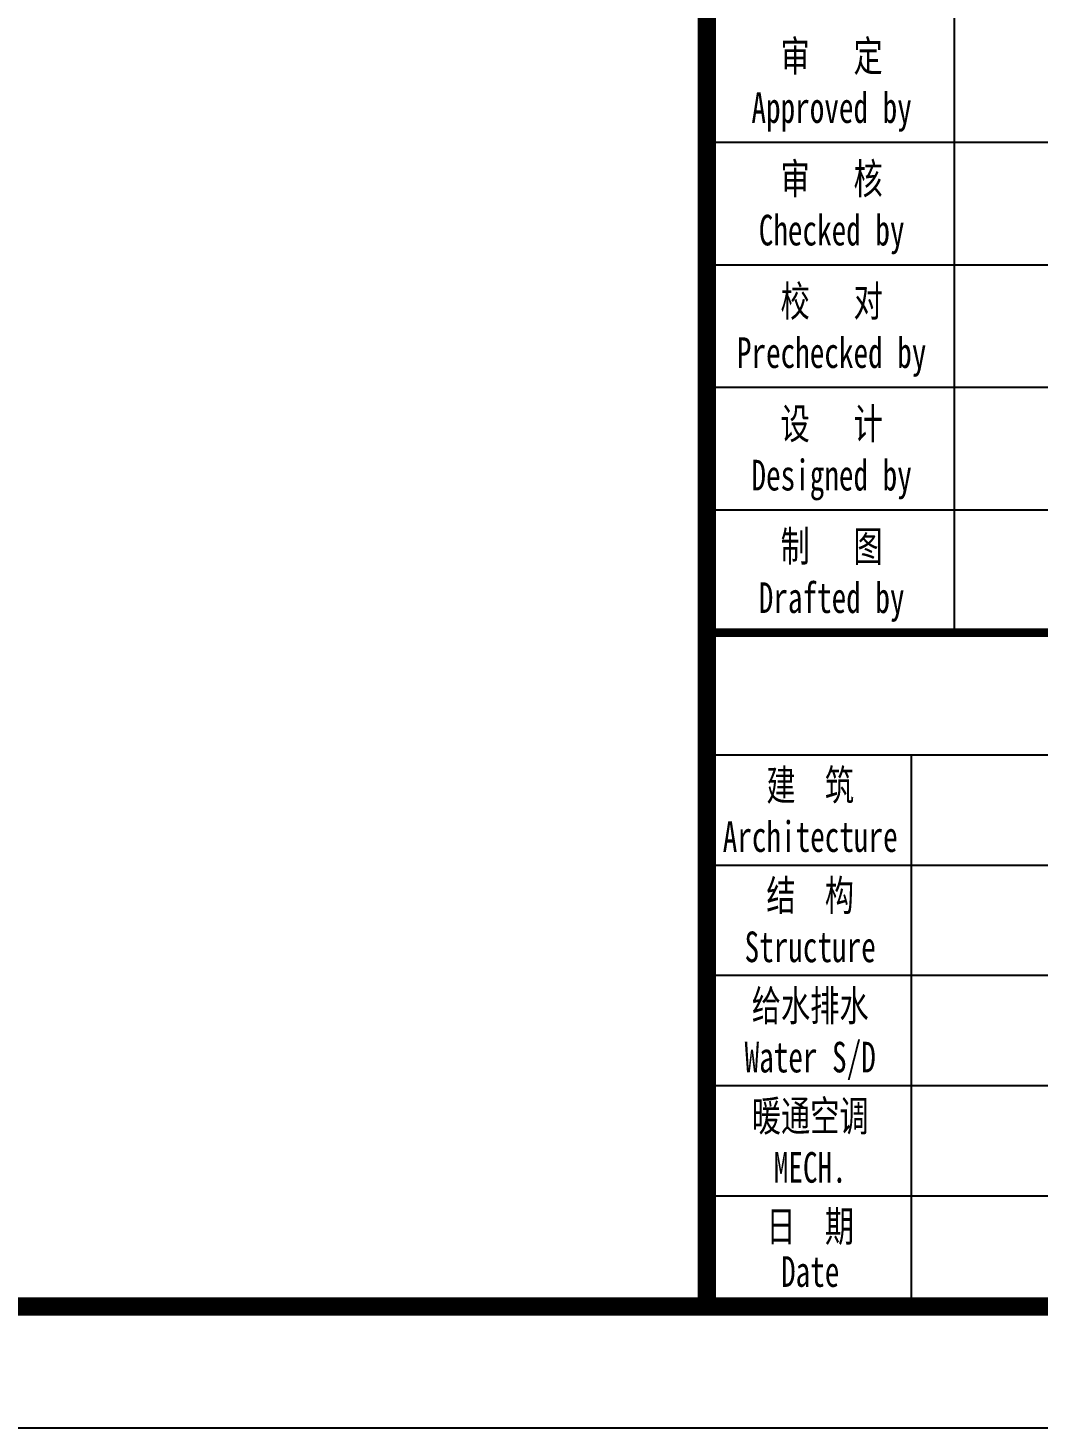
# Model space of a CAD drawing. Extents: x 180850 to 1399066, y 48356 to 327880.
# Drawn here: x 896719 to 908475, y 136382 to 152669 of the extents above; entities that cross this region are included whole.
import ezdxf
from ezdxf.enums import TextEntityAlignment as Align

# ---------------------------------------------------------------- set-up
doc = ezdxf.new("R2010")
doc.units = 0
doc.header["$LTSCALE"] = 1000
doc.layers.add('PUB_TITLE', color=4, linetype='Continuous')
doc.styles.add('_gyy_title_ST', font='', dxfattribs={"width": 0.8})
doc.styles.get('_gyy_title_ST').set_extended_font_data('SimSun')

msp = doc.modelspace()

# ---------------------------------------------------------------- linework, layer by layer
at = {"layer": 'PUB_TITLE'}
for p, q in [((907498.33, 155613.04), (907498.33, 145635.56)), ((914625.1, 151336.98), (904647.63, 151336.98)), ((914625.1, 149911.62), (904647.63, 149911.62)), ((914625.1, 148486.27), (904647.63, 148486.27)), ((914625.1, 147060.92), (904647.63, 147060.92)), ((914625.1, 144210.21), (904647.63, 144210.21)), ((906999.46, 144210.21), (906999.46, 137796.11)), ((914625.1, 142927.39), (904647.63, 142927.39)), ((914625.1, 141644.57), (904647.63, 141644.57)), ((914625.1, 140361.75), (904647.63, 140361.75)), ((914625.1, 139078.93), (904647.63, 139078.93))]:
    msp.add_line(p, q, dxfattribs=at)
msp.add_lwpolyline([(797005.45, 220381.89), (915934.63, 220381.89), (915934.63, 136381.97), (797005.45, 136381.97)], close=True, dxfattribs=at)
at = {"layer": 'PUB_TITLE', "const_width": 212.12}
for points in [[(800540.8, 137796.11), (800540.8, 218967.75), (914520.49, 218967.75), (914520.49, 137796.11)], [(904621.51, 218967.75), (914520.49, 218967.75), (914520.49, 137796.11), (904621.51, 137796.11)]]:
    msp.add_lwpolyline(points, close=True, dxfattribs=at)
at = {"layer": 'PUB_TITLE', "const_width": 99.77}
msp.add_lwpolyline([(904647.63, 145635.56), (914625.1, 145635.56)], dxfattribs=at)

# ---------------------------------------------------------------- texts
at = {"layer": 'PUB_TITLE', "style": '_gyy_title_ST', "width": 0.7}
for s, height, p in [('审   定', 356.338, (906073, 152163.68)), ('Approved by', 356.3382, (906072.98, 151565.04)), ('审   核', 356.338, (906073, 150738.33)), ('Checked by', 356.338, (906072.98, 150139.68)), ('校   对', 356.338, (906073, 149312.98)), ('Prechecked by', 356.3382, (906072.98, 148714.33)), ('设   计', 356.338, (906073, 147887.62)), ('Designed by', 356.3382, (906072.98, 147288.97)), ('制   图', 356.338, (906073, 146462.27)), ('Drafted by', 356.338, (906072.98, 145863.62)), ('建  筑', 356.338, (905823.54, 143682.83)), ('Architecture', 356.3382, (905823.54, 143084.18)), ('结  构', 356.338, (905823.54, 142400.01)), ('Structure', 356.338, (905823.54, 141801.37)), ('给水排水', 356.338, (905823.54, 141117.19)), ('Water S/D', 356.338, (905823.54, 140518.54)), ('暖通空调', 356.338, (905823.54, 139834.37)), ('MECH.', 356.338, (905823.54, 139235.73)), ('日  期', 356.338, (905823.54, 138551.55)), ('Date', 356.338, (905823.54, 138024.17))]:
    msp.add_text(s, height=height, dxfattribs=at).set_placement(p, align=Align.CENTER)

doc.saveas('drawing.dxf')
